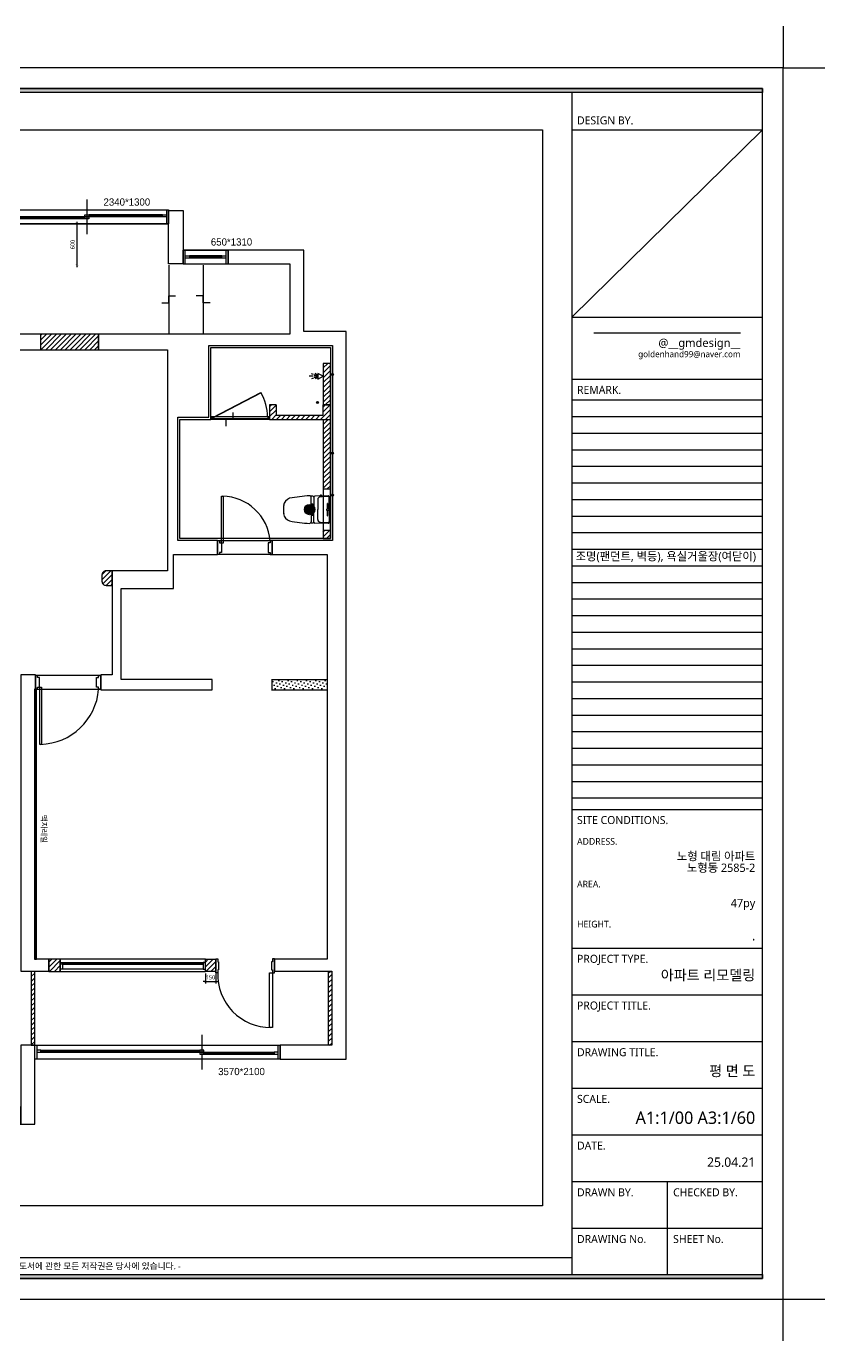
# Model space of a CAD drawing. Header units: millimetres. Extents: x 70151 to 230897, y 35202 to 113211.
# Drawn here: x 116408 to 127967, y 35558 to 54578 of the extents above; entities that cross this region are included whole.
import ezdxf
from ezdxf.enums import TextEntityAlignment as Align

# ---------------------------------------------------------------- set-up
doc = ezdxf.new("R2010")
doc.units = ezdxf.units.MM
doc.header["$LTSCALE"] = 50
doc.linetypes.add('HIDDEN', pattern=[9.525, 6.35, -3.175])
for name, color, linetype in [('03-WAL NEW', 3, 'Continuous'), ('04-WIN', 4, 'Continuous'), ('08-HAT', 8, 'Continuous'), ('2-con', 2, 'Continuous'), ('3.기호.계단선', 30, 'Continuous'), ('_LIBR', 4, 'Continuous'), ('BATH', 4, 'Continuous'), ('CO-BATH', 6, 'Continuous'), ('CO-DO-FR', 7, 'Continuous'), ('CO-DOOR', 8, 'Continuous'), ('F-SYM', 7, 'Continuous'), ('fin', 5, 'Continuous'), ('FORM(YOURNAME)-11', 1, 'Continuous'), ('HAT', 8, 'Continuous'), ('HL', 6, 'HIDDEN'), ('TOILET-1', 6, 'Continuous'), ('도면층2', 2, 'Continuous'), ('도면층4', 4, 'Continuous'), ('도면층5', 5, 'Continuous')]:
    doc.layers.add(name, color=color, linetype=linetype)
doc.styles.add('HY 울릉도 L', font='malgun.ttf')
doc.styles.add('YOURNAME', font='malgun.ttf')
doc.styles.add('코레일둥고', font='malgun.ttf')
doc.styles.add('휴먼엑스포', font='Expo M.ttf')
doc.dimstyles.new('30', dxfattribs={"dimscale": 30, "dimtxt": 2, "dimasz": 1, "dimexe": 1, "dimexo": 1, "dimgap": 1, "dimtad": 1, "dimdec": 0, "dimrnd": 0.05, "dimdsep": 46, "dimlunit": 6, "dimtxsty": 'HY 울릉도 L', "dimblk": 'ARCHTICK', "dimcen": 2.5, "dimdle": 1, "dimclrd": 133, "dimclre": 133, "dimclrt": 30, "dimadec": 0, "dimazin": 0, "dimtfac": 1, "dimtdec": 0, "dimtix": 1, "dimtmove": 2, "dimatfit": 3, "dimldrblk": 'ARCHTICK', "dimfxl": 1, "dimlwd": -1, "dimlwe": -1, "dimarcsym": 0})

# ---------------------------------------------------------------- blocks, each defined once
blk = doc.blocks.new('FORM-PLAN')
at = {"layer": 'FORM(YOURNAME)-11'}
h = blk.add_hatch(color=256, dxfattribs=at)
h.dxf.hatch_style = 1
h.paths.add_polyline_path([(-71444, 55115), (10556, 55115), (10556, 54915), (-71444, 54915)])
h.paths.add_polyline_path([(-71444, -2085), (10556, -2085), (10556, -2285), (-71444, -2285)])
at = {"layer": 'Defpoints', "color": 158}
for p, q in [((1346, 54915), (1346, -2085)), ((1346, 53115), (10556, 53115)), ((10556, 53115), (1346, 44093)), ((1346, 44093), (10556, 44093)), ((1346, 40093), (10556, 40093)), ((1346, 39293), (10556, 39293)), ((1346, 38493), (10556, 38493)), ((1346, 37693), (10556, 37693)), ((1346, 36893), (10556, 36893)), ((1346, 36093), (10556, 36093)), ((1346, 35293), (10556, 35293)), ((1346, 34493), (10556, 34493)), ((1346, 33693), (10556, 33693)), ((1346, 32893), (10556, 32893)), ((1346, 32093), (10556, 32093)), ((1346, 31293), (10556, 31293)), ((1346, 30493), (10556, 30493)), ((1346, 29693), (10556, 29693)), ((1346, 28893), (10556, 28893)), ((1346, 28093), (10556, 28093)), ((1346, 27293), (10556, 27293)), ((1346, 26493), (10556, 26493)), ((1346, 25693), (10556, 25693)), ((1346, 24893), (10556, 24893)), ((1346, 24093), (10556, 24093)), ((1346, 23293), (10556, 23293)), ((1346, 22493), (10556, 22493)), ((1346, 21693), (10556, 21693)), ((1346, 20893), (10556, 20893)), ((1346, -1285), (-71444, -1285))]:
    blk.add_line(p, q, dxfattribs=at)
at = {"layer": 'Defpoints', "color": 1}
for points in [[(11556, 58115), (11556, 56115), (13556, 56115)], [(11556, -5285), (11556, -3285), (13556, -3285)]]:
    blk.add_lwpolyline(points, dxfattribs=at)
at = {"layer": 'Defpoints', "color": 158}
for points in [[(-71444, -2285), (10556, -2285), (10556, 55115), (-71444, 55115)], [(-69444, 53115), (-64, 53115), (-64, 1215), (-69444, 1215)]]:
    blk.add_lwpolyline(points, close=True, dxfattribs=at)
at = {"layer": 'FORM(YOURNAME)-11', "color": 251}
blk.add_line((2415, 43323), (9487, 43323), dxfattribs=at)
at = {"layer": 'FORM(YOURNAME)-11', "color": 14}
for p, q in [((1346, 41093), (10556, 41093)), ((1346, 20344), (10556, 20344)), ((1346, 13651), (10556, 13651)), ((1346, 11398), (10556, 11398)), ((1346, 9146), (10556, 9146)), ((1346, 6893), (10556, 6893)), ((1346, 4641), (10556, 4641)), ((1346, 2388), (10556, 2388)), ((5951, 2388), (5951, -2085)), ((1346, 136), (10556, 136))]:
    blk.add_line(p, q, dxfattribs=at)
at = {"layer": 'FORM(YOURNAME)-11', "color": 250}
blk.add_lwpolyline([(-72444, -3285), (11556, -3285), (11556, 56115), (-72444, 56115)], close=True, dxfattribs=at)
at = {"layer": 'FORM(YOURNAME)-11'}
for points in [[(-71444, 55115), (10556, 55115), (10556, 54915), (-71444, 54915)], [(-71444, -2085), (10556, -2085), (10556, -2285), (-71444, -2285)]]:
    blk.add_lwpolyline(points, close=True, dxfattribs=at)
at = {"layer": 'FORM(YOURNAME)-11', "color": 14, "style": 'YOURNAME'}
for s, height, p in [('DESIGN BY.', 386.1, (1603, 53577)), ('REMARK.', 386.1, (1603, 40579)), ('SITE CONDITIONS.', 386.14, (1603, 19829)), ('PROJECT TYPE.', 386.14, (1603, 13136)), ('PROJECT TITLE.', 386.14, (1603, 10883)), ('DRAWING TITLE.', 386.14, (1603, 8631)), ('SCALE.', 386.1, (1603, 6378)), ('DATE.', 386.1, (1603, 4126)), ('DRAWN BY.', 386.1, (1603, 1873)), ('CHECKED BY.', 386.14, (6240, 1873)), ('DRAWING No.', 386.14, (1603, -379)), ('SHEET No.', 386.1, (6240, -379))]:
    blk.add_text(s, height=height, dxfattribs=at).set_placement(p, align=Align.MIDDLE_LEFT)
for s, height, width, p in [('@__gmdesign__', 400, 1.03, (9487, 42649)), ('goldenhand99@naver.com', 300, 0.995, (9487, 42154))]:
    blk.add_text(s, height=height, dxfattribs=dict(at, width=width)).set_placement(p, align=Align.RIGHT)
at = {"layer": 'FORM(YOURNAME)-11', "color": 251, "style": 'YOURNAME'}
for s, p in [('ADDRESS.', (1603, 18799)), ('AREA.', (1603, 16740)), ('HEIGHT.', (1603, 14809))]:
    blk.add_text(s, height=321.8, dxfattribs=at).set_placement(p, align=Align.MIDDLE_LEFT)
at = {"layer": 'FORM(YOURNAME)-11', "color": 1, "style": 'YOURNAME'}
blk.add_text("- 본 도서는 어떠한 경우에도 무단으로 도용할 수 없으며 도용시 '지적재산권' 보호에 관한 법률에 의거, 법적 분쟁이 발생합니다.  또한 본 도서에 관한 모든 저작권은 당사에 있습니다. -", height=300, dxfattribs=at).set_placement((-32990, -1685), align=Align.MIDDLE_CENTER)
at = {"layer": 'FORM(YOURNAME)-11', "color": 3, "style": 'YOURNAME'}
for tag, height, p in [('1', 451, (9905, 18188)), ('2', 451, (9905, 17544)), ('3', 451, (9905, 16257)), ('4', 451, (9905, 14326)), ('5', 515, (9905, 12009)), ('6', 515, (9905, 9757)), ('7', 515, (9905, 7504)), ('8', 515, (9905, 5252)), ('9', 515, (9905, 2999)), ('10', 515, (5655, 811)), ('11', 515, (9905, 747)), ('12', 515, (5655, -1441)), ('13', 515, (9905, -1441))]:
    blk.add_attdef(tag, text='', height=height, dxfattribs=at).set_placement(p, align=Align.MIDDLE_RIGHT)
blk = doc.blocks.new('AC-8')
at = {"layer": 'BATH'}
for p, q in [((-51, 54), (0, 143)), ((45, 54), (-51, 54)), ((-25, 47), (-46, 12)), ((-14, 47), (-28, -8)), ((-2, 49), (-2, -11)), ((0, 143), (45, 54)), ((10, 47), (25, -8)), ((22, 47), (43, 12)), ((-31, -16), (-41, -49)), ((-2, -27), (-2, -89)), ((28, -16), (38, -49))]:
    blk.add_line(p, q, dxfattribs=at)
blk = doc.blocks.new('A$C4B2D31F0')
at = {"layer": 'fin', "color": 4}
for p, q in [((185, 691), (20, 691)), ((37, 692), (25, 692)), ((37, 692), (50, 692)), ((201, 691), (366, 691)), ((13, 466), (193, 466)), ((193, 427), (14, 427)), ((48, 524), (193, 524)), ((338, 524), (193, 524)), ((373, 466), (193, 466)), ((193, 427), (372, 427))]:
    blk.add_line(p, q, dxfattribs=at)
for points in [[(20, 691), (8, 691, 0.421209), (-7, 676), (-2, 481, 0.001659)], [(366, 691), (378, 691, -0.421209), (393, 676), (388, 481, -0.001659)], [(13, 466, 0.371724), (-2, 451, 0.003515), (-1, 420, 0.320541)], [(373, 466, -0.371724), (388, 451, -0.003515), (387, 420, -0.320541)]]:
    blk.add_lwpolyline(points, format="xyb", dxfattribs=at)
for centre, radius, start, end in [((20, 675), 16, 90, 179.3116), ((1004, 663), 1000, 179.3116, 185.9437), ((25, 707), 15, 180, 270), ((50, 707), 15, 270, 0), ((366, 675), 16, 0.6884, 90), ((-618, 663), 1000, 354.0563, 0.6884), ((14, 407), 20, 90, 182.3333), ((1839, 488), 1847, 182.5538, 191.5978), ((13, 481), 15, 181.3651, 270), ((49, 564), 40, 185.9437, 267.5129), ((336, 564), 40, 272.4871, 354.0563), ((-1453, 488), 1847, 348.4022, 357.4462), ((372, 407), 20, 357.6667, 90), ((373, 481), 15, 270, 358.6349), ((149, 156), 126, 198.2964, 263.4241), ((193, 433), 406, 261.6993, 270), ((193, 433), 406, 270, 278.3007), ((237, 156), 126, 276.5759, 341.7036)]:
    blk.add_arc(centre, radius, start, end, dxfattribs=at)
at = {"layer": 'HL', "linetype": 'Continuous'}
for p, q in [((-16, 577), (-16, 565)), ((-12, 581), (-5, 581)), ((106, 666), (184, 666)), ((106, 659), (185, 659)), ((169, 697), (169, 707)), ((169, 697), (217, 697)), ((186, 693), (181, 697)), ((182, 686), (186, 693)), ((187, 651), (182, 686)), ((182, 686), (204, 686)), ((186, 693), (200, 693)), ((187, 651), (199, 651)), ((199, 651), (204, 686)), ((200, 693), (205, 697)), ((204, 686), (200, 693)), ((200, 659), (279, 659)), ((201, 666), (279, 666)), ((217, 697), (217, 707)), ((-12, 561), (-4, 561)), ((193, 434), (147, 434)), ((193, 434), (239, 434))]:
    blk.add_line(p, q, dxfattribs=at)
for points in [[(110, 427), (110, 451, -0.414214), (114, 455), (131, 455, -0.414214), (135, 451), (135, 435), (135, 427)], [(135, 435), (145, 435, -0.414214), (147, 433), (147, 427)], [(251, 435), (241, 435, 0.414214), (239, 433), (239, 427)], [(276, 427), (276, 451, 0.414214), (272, 455), (255, 455, 0.414214), (251, 451), (251, 435), (251, 427)]]:
    blk.add_lwpolyline(points, format="xyb", dxfattribs=at)
for centre in [(123, 441), (263, 441)]:
    blk.add_circle(centre, 8, dxfattribs=at)
for centre, radius, start, end in [((-12, 577), 4, 90, 180), ((106, 663), 3.5, 90, 270), ((279, 663), 3.5, 270, 90), ((-12, 565), 4, 180, 270)]:
    blk.add_arc(centre, radius, start, end, dxfattribs=at)
blk = doc.blocks.new('cjvjf')
h = blk.add_hatch()
h.set_pattern_fill('DOTS', color=10, scale=60)
h.set_pattern_definition([(0, (-637, -50), (47.625, 95.25), [0, -95.25])])
h.paths.add_polyline_path([(144236, 65837), (144436, 65837), (144436, 64777), (144236, 64777)])
at = {"layer": '3.기호.계단선'}
h = blk.add_hatch(color=256, dxfattribs=at)
h.dxf.hatch_style = 1
edge = h.paths.add_edge_path()
edge.add_arc((160202, 74549), 15, 0, 360)
h = blk.add_hatch(color=256, dxfattribs=at)
h.dxf.hatch_style = 1
edge = h.paths.add_edge_path()
edge.add_arc((152731, 74012), 15, 0, 360)
h = blk.add_hatch(color=256, dxfattribs=at)
h.dxf.hatch_style = 1
edge = h.paths.add_edge_path()
edge.add_arc((159987, 74144), 15, 0, 360)
h = blk.add_hatch(color=256, dxfattribs=at)
h.dxf.hatch_style = 1
edge = h.paths.add_edge_path()
edge.add_arc((152481, 73742), 15, 0, 360)
h = blk.add_hatch(color=256, dxfattribs=at)
h.dxf.hatch_style = 1
edge = h.paths.add_edge_path()
edge.add_arc((152481, 73512), 15, 0, 360)
h = blk.add_hatch(color=256, dxfattribs=at)
h.dxf.hatch_style = 1
edge = h.paths.add_edge_path()
edge.add_arc((160202, 73409), 15, 0, 360)
h = blk.add_hatch(color=256, dxfattribs=at)
h.dxf.hatch_style = 1
edge = h.paths.add_edge_path()
edge.add_arc((159872, 72594), 75, 0, 360)
h = blk.add_hatch(color=256, dxfattribs=at)
h.dxf.hatch_style = 1
edge = h.paths.add_edge_path()
edge.add_arc((160202, 72804), 15, 0, 360)
h = blk.add_hatch(color=256, dxfattribs=at)
h.dxf.hatch_style = 1
edge = h.paths.add_edge_path()
edge.add_arc((152481, 72292), 75, 0, 360)
at = {"color": 10}
blk.add_lwpolyline([(144236, 65837), (144436, 65837), (144436, 64777), (144236, 64777)], close=True, dxfattribs=at)
for centre in [(150499, 65761), (144549, 64469)]:
    blk.add_circle(centre, 85)
at = {"layer": '04-WIN'}
for points in [[(158691, 76349), (158041, 76349), (158041, 76149), (158691, 76149)], [(150368, 65905), (147853, 65905), (147853, 66079), (150368, 66079)], [(145106, 64577), (147751, 64577), (147751, 64777), (145106, 64777)], [(155892, 64842), (159447, 64842), (159447, 64642), (155892, 64642)], [(155692, 63702), (150833, 63702), (150833, 63947), (155692, 63947)], [(144791, 63652), (147751, 63652), (147751, 63452), (144791, 63452)]]:
    blk.add_lwpolyline(points, close=True, dxfattribs=at)
at = {"layer": '2-con'}
for p, q in [((159787, 76349), (158691, 76349)), ((158691, 76349), (158691, 76149)), ((159787, 75169), (159787, 76349)), ((158691, 76149), (159587, 76149)), ((159587, 76149), (159587, 75132)), ((155977, 75132), (155977, 74907)), ((156817, 75132), (156817, 74907)), ((159587, 75132), (156817, 75132)), ((160402, 75169), (159787, 75169)), ((160402, 64642), (160402, 75169)), ((158412, 73929), (158412, 74969)), ((158412, 74969), (160202, 74969)), ((160202, 74969), (160202, 72144)), ((156817, 74907), (157815, 74907)), ((157815, 74907), (157815, 71707)), ((157962, 72144), (157962, 73929)), ((157962, 73929), (158412, 73929)), ((158537, 72144), (157962, 72144)), ((158537, 71944), (158537, 72144)), ((160202, 72144), (159332, 72144)), ((159332, 72144), (159332, 71944)), ((157902, 71454), (157902, 71944)), ((157902, 71944), (158537, 71944)), ((159332, 71944), (160127, 71944)), ((160127, 71944), (160127, 66087)), ((157815, 71707), (157012, 71707)), ((157012, 71707), (157012, 70202)), ((157142, 70134), (157142, 71454)), ((157142, 71454), (157902, 71454)), ((157012, 70202), (156847, 70202)), ((156847, 70202), (156847, 69984)), ((158462, 70134), (157142, 70134)), ((158462, 69984), (158462, 70134)), ((156847, 69984), (158462, 69984)), ((159362, 66087), (159362, 65912)), ((160127, 66087), (159362, 66087)), ((159362, 65912), (160192, 65912)), ((160192, 65912), (160192, 64842)), ((160192, 64842), (159447, 64842)), ((159447, 64842), (159447, 64642)), ((159447, 64642), (160402, 64642))]:
    blk.add_line(p, q, dxfattribs=at)
for points in [[(155336, 76194), (155476, 76194), (155476, 76920), (155336, 76920)], [(158041, 76149), (157831, 76149), (157831, 76920), (158041, 76920)], [(146886, 76375), (147118, 76375), (147118, 76145), (146886, 76145)], [(155892, 64842), (155692, 64842), (155692, 63702), (155892, 63702)]]:
    blk.add_lwpolyline(points, close=True, dxfattribs=at)
for points in [[(152882, 76194), (151682, 76194), (151682, 75124), (152892, 75124), (152892, 71497), (150915, 71497), (150915, 71697), (152731, 71697), (152731, 74372), (151165, 74372), (151165, 72492), (150965, 72492), (150965, 74570), (151492, 74570), (151492, 76175), (150867, 76175), (150867, 76383), (152882, 76394), (152882, 76194)], [(147186, 71697), (147186, 71497), (146531, 71497), (146531, 69947), (146806, 69947), (146806, 69747), (146321, 69747), (146321, 71357), (144436, 71357), (144436, 64777), (145106, 64777), (145106, 64577), (144436, 64577), (144436, 63652), (144791, 63652), (144791, 63452), (144436, 63452), (144236, 63452), (144236, 71697), (145636, 71697), (145636, 75043), (146886, 75043), (146886, 75150), (147073, 75150), (147073, 75043), (147179, 75043), (147179, 74697), (145834, 74697), (145834, 71697), (147186, 71697)], [(155977, 75132), (155197, 75132), (155197, 74922), (154692, 74922), (154692, 74757), (155362, 74757), (155362, 74907), (155977, 74907)], [(149137, 71697), (149011, 71697), (149011, 71497), (149742, 71497), (149742, 71697), (149287, 71697), (149287, 74297), (149757, 74297), (149757, 74497), (149307, 74497), (149307, 74907), (148877, 74907), (148877, 74647), (149137, 74647), (149137, 71697)], [(150368, 65905), (150368, 66079), (150681, 66079), (150681, 70049), (149381, 70049), (149381, 69449), (149256, 69449), (149256, 69747), (148951, 69747), (148951, 69947), (149251, 69947), (149251, 70245), (150833, 70245), (150833, 65905), (150368, 65905)], [(156097, 65912), (156097, 66087), (155902, 66087), (155902, 70202), (155692, 70202), (155692, 65912), (156097, 65912)], [(147751, 65905), (147751, 69947), (148006, 69947), (148006, 69747), (147853, 69747), (147853, 65905), (147751, 65905)], [(147751, 64777), (147751, 63452), (150833, 63452), (150833, 64880), (150633, 64880), (150633, 64777), (149423, 64777), (149423, 63777), (147853, 63777), (147853, 64777), (147751, 64777)], [(150633, 64777), (150633, 63777), (149423, 63777)]]:
    blk.add_lwpolyline(points, dxfattribs=at)
at = {"layer": '3.기호.계단선'}
for centre, radius in [((160202, 74549), 15), ((152731, 74012), 15), ((159987, 74144), 15), ((152481, 73742), 15), ((152481, 73512), 15), ((160202, 73409), 15), ((159872, 72594), 75), ((160202, 72804), 15), ((152481, 72292), 75)]:
    blk.add_circle(centre, radius, dxfattribs=at)
at = {"layer": '_LIBR'}
for p, q in [((146751, 63409), (146751, 63739)), ((144841, 63609), (147701, 63609))]:
    blk.add_line(p, q, dxfattribs=at)
blk.add_lwpolyline([(144791, 63452), (147751, 63452), (147751, 63697), (144791, 63697)], close=True, dxfattribs=at)
for points in [[(144791, 63689), (144831, 63689), (144831, 63609)], [(144791, 63509), (144791, 63459), (144841, 63459), (144841, 63609), (144791, 63609)], [(144831, 63674), (146781, 63674), (146781, 63649), (144831, 63649)], [(144841, 63564), (146781, 63564), (146781, 63534), (144841, 63534)], [(147711, 63624), (146721, 63624), (146721, 63649), (147711, 63649)], [(147701, 63534), (146721, 63534), (146721, 63504), (147701, 63504)], [(147751, 63509), (147751, 63459), (147701, 63459), (147701, 63609), (147751, 63609)], [(147751, 63689), (147711, 63689), (147711, 63609)]]:
    blk.add_lwpolyline(points, dxfattribs=at)
at = {"layer": '도면층2'}
for p, q in [((155476, 76729), (157831, 76729)), ((152882, 76194), (155336, 76194)), ((159447, 64642), (159447, 64842)), ((144791, 63452), (144791, 63652))]:
    blk.add_line(p, q, dxfattribs=at)
at = {"layer": '도면층4'}
for p, q in [((156646, 77079), (156646, 76579)), ((155476, 76929), (157831, 76929)), ((155476, 76729), (155476, 76929)), ((155506, 76729), (155506, 76929)), ((156676, 76844), (157741, 76844)), ((157801, 76929), (157801, 76729)), ((157831, 76929), (157831, 76729)), ((157831, 76729), (155476, 76729)), ((155566, 76814), (156616, 76814)), ((148171, 76565), (148171, 76025)), ((149851, 76565), (149851, 76025)), ((154151, 76544), (154151, 76044)), ((147118, 76175), (147119, 76383)), ((147119, 76383), (150867, 76383)), ((147148, 76175), (147149, 76383)), ((148141, 76290), (147208, 76290)), ((149881, 76290), (150777, 76289)), ((150837, 76383), (150837, 76174)), ((150867, 76383), (150867, 76174)), ((152882, 76394), (155336, 76394)), ((152882, 76194), (152882, 76394)), ((152912, 76194), (152912, 76394)), ((152972, 76279), (154121, 76279)), ((154181, 76309), (155246, 76309)), ((155306, 76394), (155306, 76194)), ((155336, 76394), (155336, 76194)), ((158041, 76349), (158691, 76349)), ((158041, 76149), (158041, 76349)), ((158071, 76149), (158071, 76349)), ((158661, 76349), (158661, 76149)), ((158691, 76349), (158691, 76149)), ((146880, 75150), (146880, 76145)), ((146880, 76145), (147080, 76145)), ((147080, 76145), (147080, 75150)), ((150867, 76174), (147118, 76175)), ((148201, 76260), (149821, 76260)), ((155336, 76194), (152882, 76194)), ((158041, 76149), (158691, 76149)), ((158131, 76249), (158601, 76249)), ((146910, 75210), (146000, 75210)), ((146910, 75240), (146001, 75240)), ((147080, 75150), (146880, 75150)), ((146880, 75150), (147080, 75150)), ((146910, 75210), (146910, 75240)), ((148032, 74949), (148032, 74519)), ((147209, 74697), (147209, 74842)), ((147269, 74754), (148002, 74754)), ((148062, 74784), (148787, 74784)), ((148847, 74842), (148847, 74697)), ((158597, 72114), (158597, 72789)), ((158597, 72789), (158627, 72789)), ((158627, 72114), (158627, 72789)), ((150965, 72492), (150965, 71697)), ((151165, 72492), (150965, 72492)), ((151165, 71697), (151165, 72492)), ((158537, 71944), (158537, 72144)), ((158537, 72144), (159332, 72144)), ((158537, 72144), (158537, 71944)), ((158597, 72114), (158627, 72114)), ((159332, 72144), (159332, 71944)), ((159332, 71944), (158537, 71944)), ((151135, 71787), (151810, 71787)), ((151135, 71757), (151135, 71787)), ((151135, 71757), (151811, 71757)), ((150965, 71697), (151165, 71697)), ((151165, 71697), (150965, 71697)), ((156847, 70193), (155902, 70193)), ((155902, 70193), (155902, 69993)), ((155902, 69993), (155902, 70193)), ((156847, 69993), (156847, 70193)), ((155962, 70023), (155962, 69197)), ((155962, 70023), (155992, 70023)), ((155992, 70023), (155992, 69198)), ((146806, 69947), (147751, 69947)), ((148951, 69947), (148006, 69947)), ((155902, 69993), (156847, 69993)), ((147751, 69747), (146806, 69747)), ((147661, 69777), (147661, 68952)), ((147691, 69777), (147661, 69777)), ((147691, 69777), (147691, 68952)), ((148006, 69747), (148951, 69747)), ((148066, 69777), (148066, 68952)), ((148066, 69777), (148096, 69777)), ((148096, 69777), (148096, 68952)), ((155962, 69197), (155992, 69197)), ((147691, 68952), (147661, 68952)), ((148066, 68952), (148096, 68952)), ((147883, 65919), (147883, 66064)), ((149111, 66172), (149111, 65742)), ((149141, 66007), (150278, 66007)), ((150338, 66064), (150338, 65919)), ((147943, 65977), (149081, 65977)), ((150068, 64927), (150068, 64427)), ((158312, 64992), (158312, 64492)), ((149508, 64777), (149423, 64692)), ((149423, 64777), (149508, 64692)), ((149508, 64777), (150633, 64777)), ((149538, 64577), (149538, 64777)), ((150098, 64692), (150543, 64692)), ((150603, 64777), (150603, 64577)), ((150633, 64777), (150633, 64577)), ((155922, 64842), (155922, 64642)), ((158282, 64757), (155982, 64757)), ((159357, 64727), (158342, 64727)), ((159417, 64642), (159417, 64842)), ((159447, 64842), (159447, 64642)), ((159447, 64642), (159447, 64842)), ((149466, 64632), (149466, 63837)), ((150633, 64577), (149508, 64577)), ((149613, 64662), (150038, 64662)), ((151871, 63659), (151871, 63989)), ((154692, 63659), (154692, 63989)), ((154692, 63659), (154692, 63989)), ((149363, 63734), (147913, 63734)), ((149508, 63777), (149423, 63692)), ((149423, 63777), (149508, 63692)), ((150911, 63859), (155652, 63859))]:
    blk.add_line(p, q, dxfattribs=at)
for points in [[(156616, 76829), (156616, 76859), (156676, 76859), (156676, 76829)], [(157741, 76829), (157741, 76859), (157801, 76859), (157801, 76829)], [(155506, 76799), (155506, 76829), (155566, 76829), (155566, 76799)], [(156616, 76799), (156616, 76829), (156676, 76829), (156676, 76799)], [(147208, 76275), (147208, 76305), (147148, 76305), (147148, 76275)], [(148201, 76275), (148201, 76305), (148141, 76305), (148141, 76275)], [(148141, 76245), (148141, 76275), (148201, 76275), (148201, 76245)], [(149821, 76275), (149821, 76305), (149881, 76305), (149881, 76275)], [(149821, 76245), (149821, 76275), (149881, 76275), (149881, 76245)], [(150777, 76274), (150777, 76304), (150837, 76304), (150837, 76274)], [(152912, 76264), (152912, 76294), (152972, 76294), (152972, 76264)], [(154121, 76294), (154121, 76324), (154181, 76324), (154181, 76294)], [(154121, 76264), (154121, 76294), (154181, 76294), (154181, 76264)], [(155246, 76294), (155246, 76324), (155306, 76324), (155306, 76294)], [(158071, 76234), (158071, 76264), (158131, 76264), (158131, 76234)], [(158601, 76234), (158601, 76264), (158661, 76264), (158661, 76234)], [(147179, 74697), (148877, 74697), (148877, 74842), (147179, 74842)], [(147209, 74739), (147209, 74769), (147269, 74769), (147269, 74739)], [(148002, 74769), (148002, 74799), (148062, 74799), (148062, 74769)], [(148002, 74739), (148002, 74769), (148062, 74769), (148062, 74739)], [(148787, 74769), (148787, 74799), (148847, 74799), (148847, 74769)], [(147853, 65919), (150368, 65919), (150368, 66064), (147853, 66064)], [(149081, 65992), (149081, 66022), (149141, 66022), (149141, 65992)], [(150278, 65992), (150278, 66022), (150338, 66022), (150338, 65992)], [(147883, 65962), (147883, 65992), (147943, 65992), (147943, 65962)], [(149081, 65962), (149081, 65992), (149141, 65992), (149141, 65962)], [(149423, 64692), (149508, 64692), (149508, 64777), (149423, 64777)], [(149423, 64692), (149508, 64692), (149508, 63777), (149423, 63777)], [(149451, 64692), (149481, 64692), (149481, 64632), (149451, 64632)], [(149538, 64647), (149538, 64677), (149613, 64677), (149613, 64647)], [(150038, 64677), (150038, 64707), (150098, 64707), (150098, 64677)], [(150038, 64647), (150038, 64677), (150098, 64677), (150098, 64647)], [(150543, 64677), (150543, 64707), (150603, 64707), (150603, 64677)], [(155982, 64742), (155982, 64772), (155922, 64772), (155922, 64742)], [(158342, 64742), (158342, 64772), (158282, 64772), (158282, 64742)], [(158342, 64712), (158342, 64742), (158282, 64742), (158282, 64712)], [(159417, 64712), (159417, 64742), (159357, 64742), (159357, 64712)], [(150871, 63947), (150871, 63702), (155692, 63702), (155692, 63947)], [(149423, 63777), (149423, 63692), (147853, 63692), (147853, 63777)], [(147913, 63749), (147913, 63719), (147853, 63719), (147853, 63749)], [(149423, 63749), (149423, 63719), (149363, 63719), (149363, 63749)], [(149423, 63692), (149508, 63692), (149508, 63777), (149423, 63777)], [(149451, 63837), (149481, 63837), (149481, 63777), (149451, 63777)], [(151841, 63899), (151841, 63874), (154722, 63874), (154722, 63899)], [(151841, 63789), (151841, 63759), (154722, 63759), (154722, 63789)]]:
    blk.add_lwpolyline(points, close=True, dxfattribs=at)
for points in [[(146880, 76145), (146880, 76115), (146910, 76115), (146910, 76085), (147050, 76085), (147050, 76115), (147080, 76115), (147080, 76145), (146880, 76145)], [(146880, 75150), (146880, 75180), (146910, 75180), (146910, 75210), (147050, 75210), (147050, 75180), (147080, 75180), (147080, 75150), (146880, 75150)], [(151165, 72492), (151165, 72462), (151135, 72462), (151135, 72432), (150995, 72432), (150995, 72462), (150965, 72462), (150965, 72492), (151165, 72492)], [(158537, 72144), (158567, 72144), (158567, 72114), (158597, 72114), (158597, 71974), (158567, 71974), (158567, 71944), (158537, 71944), (158537, 72144)], [(159332, 72144), (159302, 72144), (159302, 72114), (159272, 72114), (159272, 71974), (159302, 71974), (159302, 71944), (159332, 71944), (159332, 72144)], [(151165, 71697), (151165, 71727), (151135, 71727), (151135, 71757), (150995, 71757), (150995, 71727), (150965, 71727), (150965, 71697), (151165, 71697)], [(151135, 71757), (151810, 71757), (151810, 71787)], [(155902, 69993), (155932, 69993), (155932, 70023), (155962, 70023), (155962, 70163), (155932, 70163), (155932, 70193), (155902, 70193), (155902, 69993)], [(156847, 69993), (156817, 69993), (156817, 70023), (156787, 70023), (156787, 70163), (156817, 70163), (156817, 70193), (156847, 70193), (156847, 69993)], [(146806, 69747), (146836, 69747), (146836, 69777), (146866, 69777), (146866, 69917), (146836, 69917), (146836, 69947), (146806, 69947), (146806, 69747)], [(147751, 69747), (147721, 69747), (147721, 69777), (147691, 69777), (147691, 69917), (147721, 69917), (147721, 69947), (147751, 69947), (147751, 69747)], [(148006, 69747), (148036, 69747), (148036, 69777), (148066, 69777), (148066, 69917), (148036, 69917), (148036, 69947), (148006, 69947), (148006, 69747)], [(148951, 69747), (148921, 69747), (148921, 69777), (148891, 69777), (148891, 69917), (148921, 69917), (148921, 69947), (148951, 69947), (148951, 69747)], [(150871, 63939), (150906, 63939), (150906, 63859)], [(150906, 63899), (151901, 63899), (151901, 63924), (150906, 63924)], [(155657, 63924), (154662, 63924), (154662, 63899), (155657, 63899)], [(155657, 63859), (155657, 63939), (155692, 63939)], [(150871, 63769), (150871, 63709), (150911, 63709), (150911, 63859), (150871, 63859)], [(150911, 63789), (151901, 63789), (151901, 63819), (150911, 63819)], [(155652, 63819), (154662, 63819), (154662, 63789), (155652, 63789)], [(155692, 63859), (155652, 63859), (155652, 63709), (155692, 63709), (155692, 63769)]]:
    blk.add_lwpolyline(points, dxfattribs=at)
for centre, radius, start, end in [((158594, 72077), 712, 5.3297, 88.4822), ((151127, 71779), 684, 359.3714, 86.7675), ((155953, 70064), 868, 271.6262, 355.2607), ((147669, 69754), 803, 178.4135, 270.5353), ((148089, 69754), 803, 269.4647, 1.5865)]:
    blk.add_arc(centre, radius, start, end, dxfattribs=at)
at = {"layer": '도면층5'}
for p, q in [((157741, 76859), (156676, 76859)), ((156616, 76829), (155566, 76829)), ((156616, 76799), (155566, 76799)), ((157741, 76829), (156676, 76829)), ((147208, 76305), (148141, 76305)), ((147208, 76275), (148141, 76275)), ((149821, 76275), (148201, 76275)), ((150777, 76304), (149881, 76305)), ((150777, 76274), (149881, 76275)), ((154121, 76294), (152972, 76294)), ((155246, 76324), (154181, 76324)), ((155246, 76294), (154181, 76294)), ((149821, 76245), (148201, 76245)), ((154121, 76264), (152972, 76264)), ((158601, 76264), (158131, 76264)), ((158601, 76234), (158131, 76234)), ((148002, 74769), (147269, 74769)), ((148787, 74799), (148062, 74799)), ((148787, 74769), (148062, 74769)), ((148002, 74739), (147269, 74739)), ((150278, 66022), (149141, 66022)), ((149081, 65992), (147943, 65992)), ((149081, 65962), (147943, 65962)), ((150278, 65992), (149141, 65992)), ((150038, 64677), (149613, 64677)), ((150543, 64707), (150098, 64707)), ((150543, 64677), (150098, 64677)), ((155982, 64772), (158282, 64772)), ((155982, 64742), (158282, 64742)), ((158342, 64742), (159357, 64742)), ((158342, 64712), (159357, 64712)), ((149451, 63837), (149451, 64632)), ((149481, 63837), (149481, 64632)), ((150038, 64647), (149613, 64647)), ((147913, 63749), (149363, 63749)), ((147913, 63719), (149363, 63719))]:
    blk.add_line(p, q, dxfattribs=at)
blk.add_arc((146826, 75261), 827, 84.1878, 183.6006, dxfattribs=at)
at = {"layer": '_LIBR', "style": '휴먼엑스포'}
blk.add_text('2960*2100', height=104.5, dxfattribs=at).set_placement((146957, 63297))
at = {"layer": '도면층4', "style": '휴먼엑스포'}
for s, p in [('2340*1300', (156888, 76992)), ('3730*2100', (149971, 76468)), ('2290*2100', (154374, 76467)), ('650*1310', (158442, 76414)), ('1690*2050', (148109, 74929)), ('2380*2040', (149377, 66145)), ('1070*2090', (149700, 64432)), ('3570*2100', (158548, 64410)), ('4740*2360', (154969, 63515))]:
    blk.add_text(s, height=104.5, dxfattribs=at).set_placement(p)
blk = doc.blocks.new('_ArchTick')
at = {"color": 0, "linetype": 'ByBlock', "const_width": 0.15}
blk.add_lwpolyline([(-0.5, -0.5), (0.5, 0.5)], dxfattribs=at)
blk = doc.blocks.new('*D1400')
at = {"layer": '08-HAT', "color": 133, "transparency": 16777216}
for p, q in [((117139, 51750), (117139, 51090)), ((117169, 51720), (117169, 51720)), ((117169, 51120), (117169, 51120))]:
    blk.add_line(p, q, dxfattribs=at)
at = {"layer": 'Defpoints', "color": 0, "transparency": 16777216}
for p in [(117139, 51720), (117139, 51120), (117139, 51120)]:
    blk.add_point(p, dxfattribs=at)
at = {"layer": '08-HAT', "color": 133, "transparency": 16777216, "xscale": 30, "yscale": 30, "zscale": 30}
for p, rotation in [((117139, 51720), 90), ((117139, 51120), 270)]:
    blk.add_blockref('_ArchTick', p, dxfattribs=dict(at, rotation=rotation))
at = {"layer": '08-HAT', "color": 30, "transparency": 16777216, "insert": (117078, 51420), "char_height": 60, "attachment_point": 5, "rotation": 90, "style": 'HY 울릉도 L'}
blk.add_mtext('600', dxfattribs=at)
blk = doc.blocks.new('*D1402')
at = {"layer": 'Defpoints', "color": 0, "transparency": 16777216}
for p in [(119000, 40902), (119150, 40902), (119150, 40755)]:
    blk.add_point(p, dxfattribs=at)
at = {"layer": 'HAT', "color": 133, "transparency": 16777216}
for p, q in [((119000, 40755), (118970, 40755)), ((119000, 40872), (119000, 40725)), ((119000, 40755), (119150, 40755)), ((119150, 40872), (119150, 40725)), ((119150, 40755), (119180, 40755))]:
    blk.add_line(p, q, dxfattribs=at)
at = {"layer": 'HAT', "color": 133, "transparency": 16777216, "xscale": 30, "yscale": 30, "zscale": 30}
blk.add_blockref('_ArchTick', (119000, 40755), dxfattribs=at)
at = {"layer": 'HAT', "color": 133, "transparency": 16777216, "xscale": 30, "yscale": 30, "zscale": 30, "rotation": 180}
blk.add_blockref('_ArchTick', (119150, 40755), dxfattribs=at)
at = {"layer": 'HAT', "color": 30, "transparency": 16777216, "insert": (119075, 40816), "char_height": 60, "attachment_point": 5, "style": 'HY 울릉도 L'}
blk.add_mtext('150', dxfattribs=at)

msp = doc.modelspace()

# ---------------------------------------------------------------- hatches: boundary and pattern name
at = {"layer": '03-WAL NEW'}
h = msp.add_hatch(dxfattribs=at)
h.set_pattern_fill('_USER', color=8, scale=50, angle=45, pattern_type=0)
h.set_pattern_definition([(45, (-39169.38, -29382.084), (-35.355339, 35.355339), [])])
h.paths.add_polyline_path([(116615, 49897.4), (117455, 49897.4), (117455, 50122.4), (116615, 50122.4)])
h = msp.add_hatch(dxfattribs=at)
h.set_pattern_fill('_USER', color=256, scale=50, angle=45, pattern_type=0)
h.set_pattern_definition([(45, (-38914.38, -29305.084), (-35.355339, 35.355339), [])])
h.paths.add_polyline_path([(120810, 49699.4), (120705, 49699.4), (120705, 49099.4), (120810, 49099.4)])
h = msp.add_hatch(dxfattribs=at)
h.set_pattern_fill('_USER', color=256, scale=50, angle=45, pattern_type=0)
h.set_pattern_definition([(45, (-38944.38, -29335.084), (-35.355339, 35.355339), [])])
h.paths.add_polyline_path([(120810, 48889.4), (120810, 49099.4), (120705, 49099.4), (120705, 48949.4), (120025, 48949.4), (120025, 49099.4), (119930, 49099.4), (119930, 48889.4)])
h = msp.add_hatch(dxfattribs=at)
h.set_pattern_fill('_USER', color=8, scale=50, angle=45, pattern_type=0)
h.set_pattern_definition([(45, (-38944.38, -29305.084), (-35.355339, 35.355339), [])])
h.paths.add_polyline_path([(120810, 48889.4), (120705, 48889.4), (120705, 47884.4), (120810, 47884.4)])
h.paths.add_polyline_path([(120810, 47284.4), (120705, 47284.4), (120705, 47164.4), (120810, 47164.4)])
at = {"layer": '3.기호.계단선'}
h = msp.add_hatch(dxfattribs=at)
h.set_pattern_fill('DOTS', color=10, scale=30, angle=45)
h.set_pattern_definition([(45, (-38989.38, -29345.084), (-16.83798, 50.513941), [0, -47.625])])
h.paths.add_polyline_path([(119965, 45124.4), (120765, 45124.4), (120765, 44974.4), (119965, 44974.4)])
h = msp.add_hatch(color=256, dxfattribs=at)
h.dxf.hatch_style = 1
h.paths.add_polyline_path([(116525, 44987.4), (116525, 41077.4), (116555, 41077.4), (116555, 44987.4)])
h = msp.add_hatch(dxfattribs=at)
h.set_pattern_fill('_USER', color=256, scale=50, angle=45, pattern_type=0)
h.set_pattern_definition([(45, (-39024.38, -29267.084), (-35.355339, 35.355339), [])])
h.paths.add_polyline_path([(120785, 40902.4), (120830, 40902.4), (120830, 39832.4), (120785, 39832.4)])
at = {"layer": 'HAT'}
h = msp.add_hatch(dxfattribs=at)
h.set_pattern_fill('_USER', color=256, scale=50, angle=45, pattern_type=0)
h.set_pattern_definition([(45, (-38290.38, -29322.084), (-35.355339, 35.355339), [])])
edge = h.paths.add_edge_path()
edge.add_line((117650, 46697.4), (117552.7, 46697.4))
edge.add_arc((117565.9, 46635.1), 63.6, 101.96689, 171.17921)
edge.add_line((117503, 46644.9), (117503, 46547.4))
edge.add_arc((117563, 46547.4), 60, 180, 270)
edge.add_line((117563, 46487.4), (117650, 46487.4))
edge.add_line((117650, 46487.4), (117650, 46697.4))
h = msp.add_hatch(dxfattribs=at)
h.set_pattern_fill('_USER', color=256, scale=50, angle=45, pattern_type=0)
h.set_pattern_definition([(45, (-39174.38, -29267.084), (-35.355339, 35.355339), [])])
h.paths.add_polyline_path([(116530, 40902.4), (116480, 40902.4), (116480, 39832.4), (116530, 39832.4)])
h = msp.add_hatch(dxfattribs=at)
h.set_pattern_fill('_USER', color=256, scale=50, angle=45, pattern_type=0)
h.set_pattern_definition([(45, (-38343.38, -29332.084), (-35.355339, 35.355339), [])])
h.paths.add_polyline_path([(119000, 41077.4), (119150, 41077.4), (119150, 40902.4), (119000, 40902.4)])
h.paths.add_polyline_path([(116900, 41077.4), (116735, 41077.4), (116735, 40902.4), (116900, 40902.4)])

# ---------------------------------------------------------------- linework, layer by layer
for p, q in [((118469, 51119.9), (118469, 50122.4)), ((118969, 51119.9), (118969, 50122.4)), ((119930, 48889.4), (119080, 48889.4))]:
    msp.add_line(p, q)
for points in [[(118369, 50577.4), (118469, 50577.4), (118469, 50677.4), (118569, 50677.4)], [(119069, 50577.4), (118969, 50577.4), (118969, 50677.4), (118869, 50677.4)], [(119396.2, 48989.4), (119396.2, 48889.4), (119296.2, 48889.4), (119296.2, 48789.4)]]:
    msp.add_lwpolyline(points)
at = {"layer": '03-WAL NEW'}
for p, q in [((120555, 48889.4), (120660, 48889.4)), ((120705, 47884.4), (120810, 47884.4)), ((120705, 47284.4), (120810, 47284.4))]:
    msp.add_line(p, q, dxfattribs=at)
for points in [[(116615, 49897.4), (117455, 49897.4), (117455, 50122.4), (116615, 50122.4)], [(120810, 49699.4), (120705, 49699.4), (120705, 49099.4), (120810, 49099.4)], [(116530, 40902.4), (116480, 40902.4), (116480, 39832.4), (116530, 39832.4)], [(116900, 41077.4), (116735, 41077.4), (116735, 40902.4), (116900, 40902.4)], [(119000, 41077.4), (119150, 41077.4), (119150, 40902.4), (119000, 40902.4)]]:
    msp.add_lwpolyline(points, close=True, dxfattribs=at)
for points in [[(120025, 49099.4), (119930, 49099.4), (119930, 48889.4), (120810, 48889.4), (120810, 49099.4), (120705, 49099.4)], [(120025, 49099.4), (120025, 48949.4), (120705, 48949.4), (120705, 49099.4)], [(120705, 48889.4), (120705, 47164.4), (120810, 47164.4), (120810, 48889.4)]]:
    msp.add_lwpolyline(points, dxfattribs=at)
msp.add_lwpolyline([(117650, 46697.4), (117563, 46697.4, 0.4142136), (117503, 46637.4), (117503, 46547.4, 0.4142136), (117563, 46487.4), (117650, 46487.4)], format="xyb", close=True, dxfattribs=at)
at = {"layer": '04-WIN'}
for p, q in [((118965, 41027.4), (116925, 41027.4)), ((118970, 40932.4), (116930, 40932.4))]:
    msp.add_line(p, q, dxfattribs=at)
msp.add_lwpolyline([(116900, 40902.4), (119000, 40902.4), (119000, 41077.4), (116900, 41077.4)], close=True, dxfattribs=at)
for points in [[(116900, 41023.4), (116900, 41032.4), (116930, 41032.4), (116930, 41018.1), (116924.5, 41016.3), (116924.5, 41009.9), (116930, 41008.1), (116930, 40932.4), (116900, 40932.4), (116900, 40941.4)], [(116921.6, 41006.1), (118968.5, 41006.1), (118968.5, 41010.1), (116921.6, 41010.1), (116921.6, 41006.1), (116921.6, 41010.1)], [(116925, 41013.9), (116927.8, 41012.5), (116928.3, 41011.5), (116928.9, 41010.1)], [(116925, 41002.3), (116927.8, 41003.7), (116928.3, 41004.7), (116928.9, 41006.1)], [(118965, 41013.9), (118962.3, 41012.5), (118961.8, 41011.5), (118961.2, 41010.1)], [(118965, 41002.3), (118962.3, 41003.7), (118961.8, 41004.7), (118961.2, 41006.1)], [(119000, 41023.4), (119000, 41032.4), (118970, 41032.4), (118970, 41018.1), (118975.6, 41016.3), (118975.6, 41009.9), (118970, 41008.1), (118970, 40932.4), (119000, 40932.4), (119000, 40941.4)]]:
    msp.add_lwpolyline(points, dxfattribs=at)
at = {"layer": '3.기호.계단선', "color": 10, "const_width": 20}
msp.add_lwpolyline([(119965, 45124.4), (120765, 45124.4), (120765, 44974.4), (119965, 44974.4)], close=True, dxfattribs=at)
at = {"layer": '3.기호.계단선'}
msp.add_lwpolyline([(116525, 44987.4), (116525, 41077.4), (116555, 41077.4), (116555, 44987.4), (116525, 44987.4)], dxfattribs=at)
msp.add_lwpolyline([(120785, 40902.4), (120830, 40902.4), (120830, 39832.4), (120785, 39832.4)], close=True, dxfattribs=at)
at = {"layer": 'BATH'}
msp.add_lwpolyline([(120810, 47164.4), (118630, 47164.4), (118630, 48889.4), (119080, 48889.4), (119080, 49929.4), (120810, 49929.4)], close=True, dxfattribs=at)
at = {"layer": 'CO-BATH'}
for points in [[(119806.5, 49272.5), (119112.9, 48912.5), (119110.4, 48916.9), (119804, 49276.9)], [(119080, 48904.4), (119110, 48904.4), (119110, 48909.4), (119100, 48909.4), (119100, 48919.4), (119110, 48919.4), (119110, 48924.4), (119080, 48924.4)], [(119930, 48904.4), (119900, 48904.4), (119900, 48909.4), (119910, 48909.4), (119910, 48919.4), (119900, 48919.4), (119900, 48924.4), (119930, 48924.4)]]:
    msp.add_lwpolyline(points, close=True, dxfattribs=at)
at = {"layer": 'CO-BATH', "color": 251}
msp.add_lwpolyline([(119930, 48924.4), (119080, 48924.4), (119080, 48904.4), (119930, 48904.4)], close=True, dxfattribs=at)
at = {"layer": 'CO-BATH'}
msp.add_arc((119192.3, 48920.8), 707.7, 0.28538, 30.20239, dxfattribs=at)
at = {"layer": 'CO-DO-FR'}
for points in [[(119150, 40882.4), (119150, 41082.4), (119180, 41082.4), (119180, 41042.4), (119190, 41042.4), (119190, 40922.4), (119180, 40922.4), (119180, 40882.4), (119150, 40882.4)], [(120000, 40882.4), (120000, 41082.4), (119970, 41082.4), (119970, 41042.4), (119960, 41042.4), (119960, 40922.4), (119970, 40922.4), (119970, 40882.4), (120000, 40882.4)]]:
    msp.add_lwpolyline(points, close=True, dxfattribs=at)
at = {"layer": 'CO-DOOR'}
msp.add_lwpolyline([(119930, 40092.4), (119930, 40882.4), (119970, 40882.4), (119970, 40092.4)], close=True, dxfattribs=at)
msp.add_arc((119940, 40852.9), 760.6, 177.77761, 270.75335, dxfattribs=at)

# ---------------------------------------------------------------- block references
msp.add_blockref('cjvjf', (-39362.5, -25009.2))
at = {"rotation": 270}
msp.add_blockref('A$C4B2D31F0', (120102.7, 47777.3), dxfattribs=at)
at = {"layer": 'F-SYM'}
ref = msp.add_blockref('FORM-PLAN', (123900, 37143.2), dxfattribs=dict(at, xscale=0.3, yscale=0.3, zscale=0.3))
ref.add_attrib('4', '.', dxfattribs={"layer": 'FORM(YOURNAME)-11', "color": 3, "height": 135, "style": 'YOURNAME'}).set_placement((126961.5, 41418.6), align=Align.MIDDLE_RIGHT)
ref.add_attrib('3', '47py', dxfattribs={"layer": 'FORM(YOURNAME)-11', "color": 3, "height": 120, "style": 'YOURNAME'}).set_placement((126961.5, 41891), align=Align.MIDDLE_RIGHT)
ref.add_attrib('2', '노형동 2585-2', dxfattribs={"layer": 'FORM(YOURNAME)-11', "color": 3, "height": 120, "style": 'YOURNAME'}).set_placement((126961.5, 42401.6), align=Align.MIDDLE_RIGHT)
ref.add_attrib('1', '노형 대림 아파트', dxfattribs={"layer": 'FORM(YOURNAME)-11', "color": 3, "height": 120, "style": 'YOURNAME'}).set_placement((126961.5, 42568.9), align=Align.MIDDLE_RIGHT)
ref.add_attrib('5', '아파트 리모델링', dxfattribs={"layer": 'FORM(YOURNAME)-11', "color": 3, "height": 150, "style": 'YOURNAME'}).set_placement((126961.5, 40847.3), align=Align.MIDDLE_RIGHT)
ref.add_attrib('7', '평 면 도', dxfattribs={"layer": 'FORM(YOURNAME)-11', "color": 3, "height": 150, "style": 'YOURNAME'}).set_placement((126961.5, 39461.1), align=Align.MIDDLE_RIGHT)
ref.add_attrib('8', 'A1:1/00 A3:1/60', dxfattribs={"layer": 'FORM(YOURNAME)-11', "color": 3, "height": 180, "style": 'YOURNAME'}).set_placement((126961.5, 38784.5), align=Align.MIDDLE_RIGHT)
ref.add_attrib('9', '25.04.21', dxfattribs={"layer": 'FORM(YOURNAME)-11', "color": 3, "height": 135, "style": 'YOURNAME'}).set_placement((126961.5, 38141.6), align=Align.MIDDLE_RIGHT)
at = {"layer": 'TOILET-1', "linetype": 'Continuous', "xscale": -0.873786407766195, "yscale": 0.873786407766195, "zscale": 0.873786407766195, "rotation": 270}
msp.add_blockref('AC-8', (120580.3, 49514.4), dxfattribs=at)

# ---------------------------------------------------------------- texts
at = {"layer": '3.기호.계단선', "color": 10, "style": '코레일둥고'}
msp.add_text('조명(팬던트, 벽등), 욕실거울장(여닫이)', height=120, dxfattribs=at).set_placement((124360.6, 46848.3))
at = {"layer": '3.기호.계단선', "style": '코레일둥고'}
msp.add_text('액자레일', height=80, rotation=270, dxfattribs=at).set_placement((116623, 43170.2))

# ---------------------------------------------------------------- dimensions: what is measured, and where the dimension line sits
at = {"layer": '08-HAT'}
dim = msp.add_linear_dim(base=(117139, 51119.9), p1=(117139, 51719.9), p2=(117139, 51119.9), angle=90, dimstyle='30', override={"dimfxl": 1.25, "dimarcsym": 2}, dxfattribs=at)
dim.commit()
dim.dimension.update_dxf_attribs({"geometry": '*D1400', "text_midpoint": (117078, 51419.9)})
at = {"layer": 'HAT'}
dim = msp.add_linear_dim(base=(119150, 40755.3), p1=(119000, 40902.4), p2=(119150, 40902.4), dimstyle='30', override={"dimfxl": 1.25, "dimarcsym": 2}, dxfattribs=at)
dim.commit()
dim.dimension.update_dxf_attribs({"geometry": '*D1402', "text_midpoint": (119075, 40816.4)})

doc.saveas('drawing.dxf')
